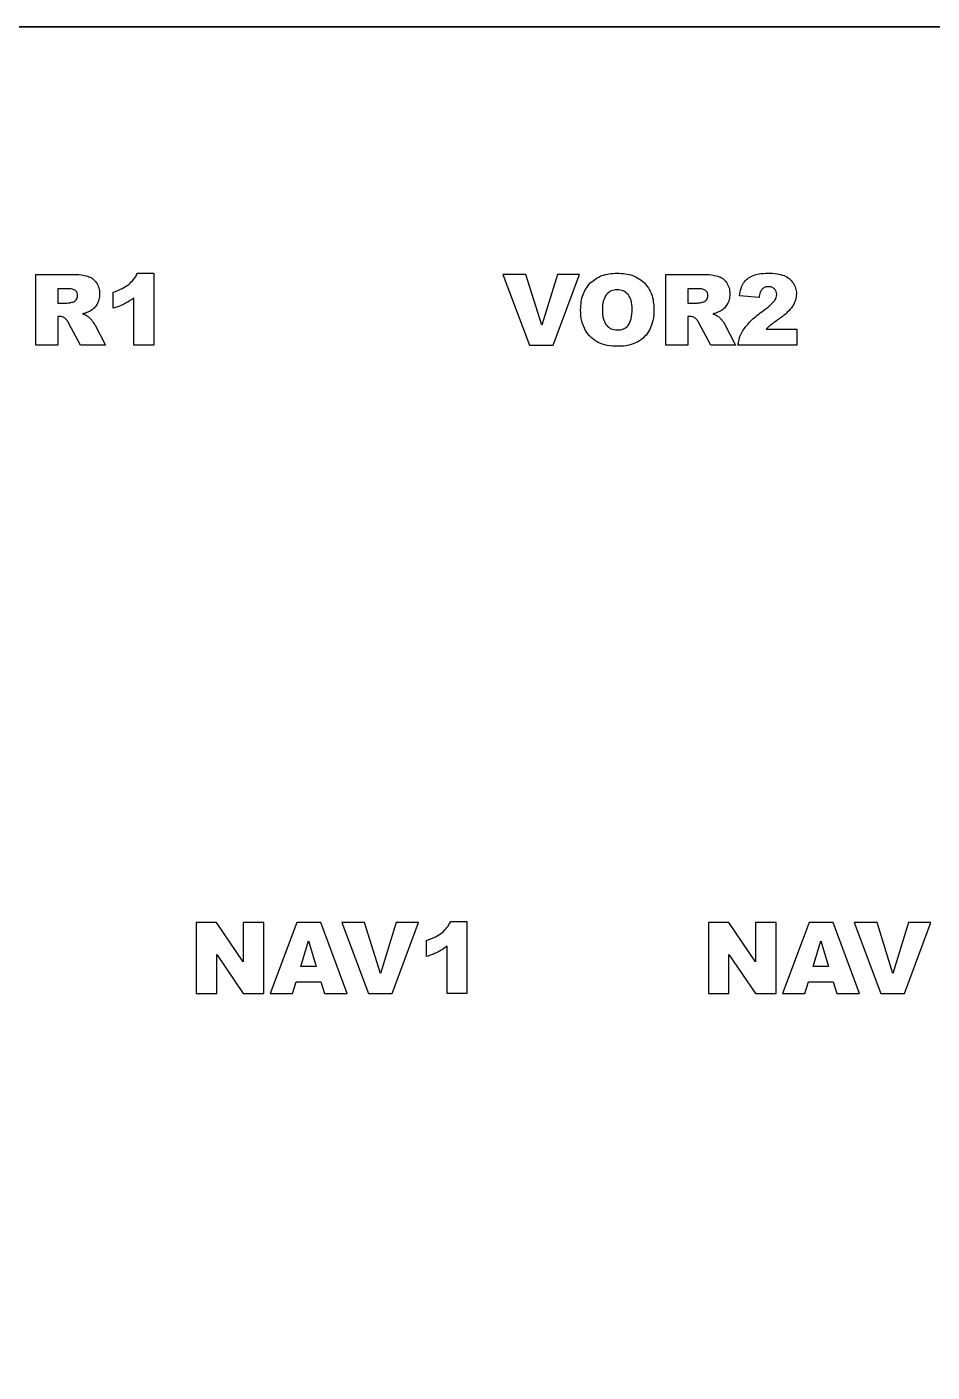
# Model space of a CAD drawing. Header units: millimetres. Extents: x 0 to 125, y 0 to 232.
# Drawn here: x 49.8 to 88.2, y 174.4 to 231.5 of the extents above; entities that cross this region are included whole.
import ezdxf

# ---------------------------------------------------------------- set-up
doc = ezdxf.new("R2010")
doc.units = ezdxf.units.MM
doc.layers.get('0').update_dxf_attribs({"linetype": 'CONTINUOUS'})

msp = doc.modelspace()

# ---------------------------------------------------------------- linework, layer by layer
for p, q in [((125.38, 231.5), (0, 231.5)), ((50.147, 218), (50.147, 221)), ((50.147, 221), (51.692, 221)), ((54.458, 221.051), (55.148, 221.051)), ((55.148, 221.051), (55.148, 218)), ((76.871, 218), (76.871, 221)), ((76.871, 221), (78.416, 221)), ((51.485, 220.394), (51.078, 220.394)), ((51.078, 220.394), (51.078, 219.784)), ((78.21, 220.394), (77.803, 220.394)), ((77.803, 220.394), (77.803, 219.784)), ((51.078, 219.784), (51.469, 219.784)), ((53.429, 219.563), (53.429, 220.247)), ((54.305, 218), (54.305, 219.999)), ((77.803, 219.784), (78.193, 219.784)), ((80.819, 220.026), (79.984, 220.093)), ((51.16, 219.218), (51.078, 219.218)), ((51.078, 219.218), (51.078, 218)), ((77.884, 219.218), (77.803, 219.218)), ((77.803, 219.218), (77.803, 218)), ((52.05, 218), (51.555, 218.917)), ((52.649, 218.869), (53.098, 218)), ((78.775, 218), (78.279, 218.917)), ((79.373, 218.869), (79.822, 218)), ((81.122, 218.679), (82.423, 218.679)), ((82.423, 218.679), (82.423, 218)), ((51.078, 218), (50.147, 218)), ((53.098, 218), (52.05, 218)), ((55.148, 218), (54.305, 218)), ((77.803, 218), (76.871, 218)), ((79.822, 218), (78.775, 218)), ((82.423, 218), (79.923, 218)), ((67.744, 193.551), (68.433, 193.551)), ((68.433, 193.551), (68.433, 190.5)), ((66.714, 192.063), (66.714, 192.747)), ((67.59, 190.5), (67.59, 192.499)), ((68.433, 190.5), (67.59, 190.5))]:
    msp.add_line(p, q)
for points in [[(0, 0), (0, 231.5), (125.38, 231.5), (125.38, 0)], [(125.38, 231.5), (0, 231.5), (0, 0), (125.38, 0)], [(70.926, 221), (69.957, 221), (71.09, 218), (72.094, 218), (73.208, 221), (72.268, 221), (71.601, 218.841)], [(57.812, 193.5), (56.947, 193.5), (56.947, 190.5), (57.819, 190.5), (57.819, 192.147), (58.942, 190.5), (59.816, 190.5), (59.816, 193.5), (58.942, 193.5), (58.942, 191.84)], [(61.183, 190.995), (62.235, 190.995), (62.385, 190.5), (63.356, 190.5), (62.229, 193.5), (61.218, 193.5), (60.09, 190.5), (61.037, 190.5)], [(64.094, 193.5), (63.125, 193.5), (64.258, 190.5), (65.263, 190.5), (66.377, 193.5), (65.436, 193.5), (64.769, 191.341)], [(79.537, 193.5), (78.672, 193.5), (78.672, 190.5), (79.543, 190.5), (79.543, 192.147), (80.667, 190.5), (81.541, 190.5), (81.541, 193.5), (80.667, 193.5), (80.667, 191.84)], [(82.908, 190.995), (83.96, 190.995), (84.11, 190.5), (85.081, 190.5), (83.954, 193.5), (82.942, 193.5), (81.815, 190.5), (82.761, 190.5)], [(85.819, 193.5), (84.85, 193.5), (85.983, 190.5), (86.987, 190.5), (88.101, 193.5), (87.16, 193.5), (86.494, 191.341)], [(61.712, 192.722), (62.043, 191.644), (61.384, 191.644)], [(83.437, 192.722), (83.768, 191.644), (83.109, 191.644)]]:
    msp.add_lwpolyline(points, close=True)
for points, knots in [([(51.692, 221), (51.819, 220.999), (52.041, 220.998), (52.256, 220.948), (52.349, 220.926)], [0, 0, 0, 0, 0.0379541, 0.06627782, 0.06627782, 0.06627782, 0.06627782]), ([(52.349, 220.926), (52.421, 220.896), (52.566, 220.836), (52.665, 220.714), (52.715, 220.653)], [0, 0, 0, 0, 0.02305197, 0.04633594, 0.04633594, 0.04633594, 0.04633594]), ([(54.09, 220.576), (54.164, 220.645), (54.314, 220.782), (54.41, 220.961), (54.458, 221.051)], [0, 0, 0, 0, 0.0300277, 0.06047365, 0.06047365, 0.06047365, 0.06047365]), ([(73.661, 220.642), (73.818, 220.761), (74.153, 221.016), (74.576, 221.039), (74.801, 221.051)], [0, 0, 0, 0, 0.0577866, 0.1236105, 0.1236105, 0.1236105, 0.1236105]), ([(74.801, 221.051), (75.03, 221.04), (75.456, 221.02), (75.797, 220.766), (75.955, 220.649)], [0, 0, 0, 0, 0.0670607, 0.1246944, 0.1246944, 0.1246944, 0.1246944]), ([(78.416, 221), (78.543, 220.999), (78.765, 220.998), (78.981, 220.948), (79.073, 220.926)], [0, 0, 0, 0, 0.03795398, 0.06627782, 0.06627782, 0.06627782, 0.06627782]), ([(79.073, 220.926), (79.146, 220.896), (79.291, 220.836), (79.39, 220.714), (79.44, 220.653)], [0, 0, 0, 0, 0.02305197, 0.04633594, 0.04633594, 0.04633594, 0.04633594]), ([(80.164, 220.643), (80.213, 220.705), (80.314, 220.833), (80.459, 220.908), (80.533, 220.946)], [0, 0, 0, 0, 0.02352533, 0.04827208, 0.04827208, 0.04827208, 0.04827208]), ([(80.533, 220.946), (80.627, 220.976), (80.841, 221.046), (81.067, 221.049), (81.193, 221.051)], [0, 0, 0, 0, 0.02949796, 0.06716689, 0.06716689, 0.06716689, 0.06716689]), ([(81.193, 221.051), (81.325, 221.05), (81.558, 221.047), (81.781, 220.98), (81.878, 220.951)], [0, 0, 0, 0, 0.03919175, 0.06948027, 0.06948027, 0.06948027, 0.06948027]), ([(81.878, 220.951), (81.955, 220.913), (82.106, 220.84), (82.211, 220.708), (82.263, 220.643)], [0, 0, 0, 0, 0.02527525, 0.04984181, 0.04984181, 0.04984181, 0.04984181]), ([(51.831, 220.317), (51.787, 220.339), (51.68, 220.395), (51.558, 220.394), (51.485, 220.394)], [0, 0, 0, 0, 0.0144771, 0.03589907, 0.03589907, 0.03589907, 0.03589907]), ([(51.923, 220.093), (51.92, 220.138), (51.914, 220.223), (51.858, 220.287), (51.831, 220.317)], [0, 0, 0, 0, 0.01304584, 0.02476239, 0.02476239, 0.02476239, 0.02476239]), ([(52.715, 220.653), (52.755, 220.581), (52.84, 220.43), (52.849, 220.257), (52.854, 220.167)], [0, 0, 0, 0, 0.0244644, 0.05116707, 0.05116707, 0.05116707, 0.05116707]), ([(53.429, 220.247), (53.558, 220.291), (53.793, 220.372), (53.998, 220.513), (54.09, 220.576)], [0, 0, 0, 0, 0.04070797, 0.07416219, 0.07416219, 0.07416219, 0.07416219]), ([(73.251, 219.498), (73.263, 219.724), (73.286, 220.148), (73.541, 220.485), (73.661, 220.642)], [0, 0, 0, 0, 0.0661273, 0.1240005, 0.1240005, 0.1240005, 0.1240005]), ([(74.798, 220.349), (74.71, 220.342), (74.537, 220.327), (74.41, 220.209), (74.348, 220.151)], [0, 0, 0, 0, 0.02575544, 0.05048608, 0.05048608, 0.05048608, 0.05048608]), ([(75.262, 220.154), (75.198, 220.211), (75.067, 220.329), (74.89, 220.342), (74.798, 220.349)], [0, 0, 0, 0, 0.02490189, 0.05157252, 0.05157252, 0.05157252, 0.05157252]), ([(75.955, 220.649), (76.073, 220.494), (76.326, 220.163), (76.348, 219.745), (76.36, 219.523)], [0, 0, 0, 0, 0.0570385, 0.1222148, 0.1222148, 0.1222148, 0.1222148]), ([(78.556, 220.317), (78.512, 220.339), (78.405, 220.395), (78.283, 220.394), (78.21, 220.394)], [0, 0, 0, 0, 0.0144771, 0.03589907, 0.03589907, 0.03589907, 0.03589907]), ([(78.648, 220.093), (78.645, 220.138), (78.639, 220.223), (78.582, 220.287), (78.556, 220.317)], [0, 0, 0, 0, 0.01304585, 0.02476236, 0.02476236, 0.02476236, 0.02476236]), ([(79.44, 220.653), (79.48, 220.581), (79.565, 220.43), (79.574, 220.257), (79.579, 220.167)], [0, 0, 0, 0, 0.02446435, 0.05116704, 0.05116704, 0.05116704, 0.05116704]), ([(79.984, 220.093), (80.001, 220.2), (80.032, 220.393), (80.123, 220.566), (80.164, 220.643)], [0, 0, 0, 0, 0.03209843, 0.05816667, 0.05816667, 0.05816667, 0.05816667]), ([(80.955, 220.38), (80.923, 220.335), (80.849, 220.229), (80.83, 220.1), (80.819, 220.026)], [0, 0, 0, 0, 0.01624523, 0.03838861, 0.03838861, 0.03838861, 0.03838861]), ([(81.216, 220.48), (81.166, 220.477), (81.068, 220.47), (80.992, 220.409), (80.955, 220.38)], [0, 0, 0, 0, 0.01471888, 0.02853302, 0.02853302, 0.02853302, 0.02853302]), ([(81.471, 220.383), (81.434, 220.411), (81.359, 220.469), (81.264, 220.477), (81.216, 220.48)], [0, 0, 0, 0, 0.01356055, 0.02781258, 0.02781258, 0.02781258, 0.02781258]), ([(81.572, 220.149), (81.568, 220.193), (81.559, 220.282), (81.5, 220.349), (81.471, 220.383)], [0, 0, 0, 0, 0.01296295, 0.02610036, 0.02610036, 0.02610036, 0.02610036]), ([(82.263, 220.643), (82.304, 220.571), (82.386, 220.427), (82.397, 220.261), (82.403, 220.177)], [0, 0, 0, 0, 0.02440485, 0.04918491, 0.04918491, 0.04918491, 0.04918491]), ([(51.469, 219.784), (51.5, 219.787), (51.583, 219.795), (51.664, 219.814), (51.714, 219.825)], [0, 0, 0, 0, 0.00936713, 0.02491864, 0.02491864, 0.02491864, 0.02491864]), ([(51.714, 219.825), (51.744, 219.834), (51.803, 219.851), (51.844, 219.897), (51.865, 219.92)], [0, 0, 0, 0, 0.00898262, 0.01805246, 0.01805246, 0.01805246, 0.01805246]), ([(51.865, 219.92), (51.882, 219.946), (51.916, 219.999), (51.921, 220.062), (51.923, 220.093)], [0, 0, 0, 0, 0.00923588, 0.01860985, 0.01860985, 0.01860985, 0.01860985]), ([(52.748, 219.736), (52.708, 219.679), (52.63, 219.562), (52.513, 219.483), (52.455, 219.443)], [0, 0, 0, 0, 0.02070541, 0.04179898, 0.04179898, 0.04179898, 0.04179898]), ([(52.854, 220.167), (52.85, 220.088), (52.844, 219.937), (52.779, 219.801), (52.748, 219.736)], [0, 0, 0, 0, 0.02340395, 0.04477621, 0.04477621, 0.04477621, 0.04477621]), ([(53.909, 219.748), (53.838, 219.715), (53.682, 219.643), (53.518, 219.591), (53.429, 219.563)], [0, 0, 0, 0, 0.02352886, 0.05144477, 0.05144477, 0.05144477, 0.05144477]), ([(54.305, 219.999), (54.239, 219.951), (54.113, 219.858), (53.975, 219.783), (53.909, 219.748)], [0, 0, 0, 0, 0.02456033, 0.04696966, 0.04696966, 0.04696966, 0.04696966]), ([(74.348, 220.151), (74.299, 220.065), (74.183, 219.863), (74.18, 219.629), (74.178, 219.494)], [0, 0, 0, 0, 0.02926518, 0.06883541, 0.06883541, 0.06883541, 0.06883541]), ([(75.433, 219.535), (75.43, 219.661), (75.426, 219.883), (75.312, 220.072), (75.262, 220.154)], [0, 0, 0, 0, 0.03690395, 0.06521755, 0.06521755, 0.06521755, 0.06521755]), ([(78.193, 219.784), (78.225, 219.787), (78.307, 219.795), (78.388, 219.814), (78.439, 219.825)], [0, 0, 0, 0, 0.00936713, 0.02491864, 0.02491864, 0.02491864, 0.02491864]), ([(78.439, 219.825), (78.468, 219.834), (78.527, 219.851), (78.569, 219.897), (78.589, 219.92)], [0, 0, 0, 0, 0.00898262, 0.01805246, 0.01805246, 0.01805246, 0.01805246]), ([(78.589, 219.92), (78.606, 219.946), (78.641, 219.999), (78.645, 220.062), (78.648, 220.093)], [0, 0, 0, 0, 0.00923588, 0.01860985, 0.01860985, 0.01860985, 0.01860985]), ([(79.472, 219.736), (79.433, 219.679), (79.354, 219.562), (79.238, 219.483), (79.18, 219.443)], [0, 0, 0, 0, 0.02070533, 0.04179891, 0.04179891, 0.04179891, 0.04179891]), ([(79.579, 220.167), (79.575, 220.088), (79.568, 219.937), (79.503, 219.801), (79.472, 219.736)], [0, 0, 0, 0, 0.02340395, 0.04477625, 0.04477625, 0.04477625, 0.04477625]), ([(81.001, 219.467), (81.105, 219.543), (81.273, 219.667), (81.415, 219.821), (81.47, 219.881)], [0, 0, 0, 0, 0.038407, 0.06261148, 0.06261148, 0.06261148, 0.06261148]), ([(81.47, 219.881), (81.499, 219.925), (81.554, 220.007), (81.566, 220.104), (81.572, 220.149)], [0, 0, 0, 0, 0.01575696, 0.02905105, 0.02905105, 0.02905105, 0.02905105]), ([(82.403, 220.177), (82.396, 220.086), (82.381, 219.9), (82.289, 219.737), (82.242, 219.653)], [0, 0, 0, 0, 0.02710682, 0.05538191, 0.05538191, 0.05538191, 0.05538191]), ([(51.387, 219.148), (51.352, 219.168), (51.282, 219.209), (51.201, 219.215), (51.16, 219.218)], [0, 0, 0, 0, 0.01189777, 0.02404544, 0.02404544, 0.02404544, 0.02404544]), ([(51.555, 218.917), (51.528, 218.968), (51.483, 219.053), (51.414, 219.121), (51.387, 219.148)], [0, 0, 0, 0, 0.01717056, 0.02871731, 0.02871731, 0.02871731, 0.02871731]), ([(52.455, 219.443), (52.408, 219.419), (52.305, 219.367), (52.192, 219.339), (52.129, 219.324)], [0, 0, 0, 0, 0.01552543, 0.03475594, 0.03475594, 0.03475594, 0.03475594]), ([(52.129, 219.324), (52.178, 219.307), (52.262, 219.279), (52.338, 219.233), (52.371, 219.213)], [0, 0, 0, 0, 0.01534567, 0.02661269, 0.02661269, 0.02661269, 0.02661269]), ([(52.371, 219.213), (52.392, 219.195), (52.446, 219.147), (52.491, 219.09), (52.519, 219.056)], [0, 0, 0, 0, 0.00852678, 0.0216814, 0.0216814, 0.0216814, 0.0216814]), ([(73.458, 218.622), (73.398, 218.751), (73.269, 219.028), (73.257, 219.335), (73.251, 219.498)], [0, 0, 0, 0, 0.0423331, 0.0908017, 0.0908017, 0.0908017, 0.0908017]), ([(74.178, 219.494), (74.18, 219.36), (74.183, 219.127), (74.298, 218.927), (74.347, 218.841)], [0, 0, 0, 0, 0.0392623, 0.06840201, 0.06840201, 0.06840201, 0.06840201]), ([(75.269, 218.837), (75.317, 218.926), (75.432, 219.142), (75.432, 219.389), (75.433, 219.535)], [0, 0, 0, 0, 0.02981165, 0.07262369, 0.07262369, 0.07262369, 0.07262369]), ([(76.36, 219.523), (76.355, 219.361), (76.347, 219.062), (76.234, 218.786), (76.183, 218.66)], [0, 0, 0, 0, 0.04806397, 0.08868971, 0.08868971, 0.08868971, 0.08868971]), ([(78.112, 219.148), (78.077, 219.168), (78.007, 219.209), (77.925, 219.215), (77.884, 219.218)], [0, 0, 0, 0, 0.01189777, 0.02404544, 0.02404544, 0.02404544, 0.02404544]), ([(78.279, 218.917), (78.252, 218.968), (78.208, 219.053), (78.139, 219.121), (78.112, 219.148)], [0, 0, 0, 0, 0.01717053, 0.02871732, 0.02871732, 0.02871732, 0.02871732]), ([(79.18, 219.443), (79.133, 219.419), (79.03, 219.367), (78.917, 219.339), (78.854, 219.324)], [0, 0, 0, 0, 0.01552543, 0.034756, 0.034756, 0.034756, 0.034756]), ([(78.854, 219.324), (78.903, 219.307), (78.987, 219.279), (79.063, 219.233), (79.095, 219.213)], [0, 0, 0, 0, 0.01534561, 0.02661274, 0.02661274, 0.02661274, 0.02661274]), ([(79.095, 219.213), (79.117, 219.195), (79.171, 219.147), (79.216, 219.09), (79.244, 219.056)], [0, 0, 0, 0, 0.00852687, 0.02168133, 0.02168133, 0.02168133, 0.02168133]), ([(80.184, 218.697), (80.284, 218.819), (80.524, 219.11), (80.826, 219.336), (81.001, 219.467)], [0, 0, 0, 0, 0.0474124, 0.1126911, 0.1126911, 0.1126911, 0.1126911]), ([(82.242, 219.653), (82.17, 219.563), (82.002, 219.352), (81.783, 219.195), (81.658, 219.105)], [0, 0, 0, 0, 0.03462078, 0.08046221, 0.08046221, 0.08046221, 0.08046221]), ([(52.519, 219.056), (52.547, 219.021), (52.594, 218.962), (52.633, 218.896), (52.649, 218.869)], [0, 0, 0, 0, 0.01342392, 0.0227423, 0.0227423, 0.0227423, 0.0227423]), ([(73.997, 218.111), (73.891, 218.174), (73.673, 218.303), (73.531, 218.514), (73.458, 218.622)], [0, 0, 0, 0, 0.03663528, 0.07516342, 0.07516342, 0.07516342, 0.07516342]), ([(74.347, 218.841), (74.41, 218.783), (74.54, 218.664), (74.716, 218.65), (74.807, 218.643)], [0, 0, 0, 0, 0.02487383, 0.05135755, 0.05135755, 0.05135755, 0.05135755]), ([(74.807, 218.643), (74.899, 218.649), (75.076, 218.661), (75.207, 218.78), (75.269, 218.837)], [0, 0, 0, 0, 0.02694269, 0.05148976, 0.05148976, 0.05148976, 0.05148976]), ([(76.183, 218.66), (76.117, 218.554), (75.985, 218.341), (75.776, 218.205), (75.671, 218.136)], [0, 0, 0, 0, 0.03693263, 0.07402423, 0.07402423, 0.07402423, 0.07402423]), ([(79.244, 219.056), (79.272, 219.021), (79.319, 218.962), (79.358, 218.896), (79.373, 218.869)], [0, 0, 0, 0, 0.01342399, 0.02274237, 0.02274237, 0.02274237, 0.02274237]), ([(79.923, 218), (79.945, 218.122), (79.989, 218.37), (80.118, 218.587), (80.184, 218.697)], [0, 0, 0, 0, 0.03697097, 0.07494231, 0.07494231, 0.07494231, 0.07494231]), ([(81.321, 218.862), (81.29, 218.835), (81.222, 218.777), (81.157, 218.714), (81.122, 218.679)], [0, 0, 0, 0, 0.01223881, 0.02702126, 0.02702126, 0.02702126, 0.02702126]), ([(81.658, 219.105), (81.587, 219.056), (81.473, 218.978), (81.363, 218.894), (81.321, 218.862)], [0, 0, 0, 0, 0.02568349, 0.04155324, 0.04155324, 0.04155324, 0.04155324]), ([(74.837, 217.949), (74.681, 217.953), (74.392, 217.961), (74.121, 218.063), (73.997, 218.111)], [0, 0, 0, 0, 0.04655201, 0.08608514, 0.08608514, 0.08608514, 0.08608514]), ([(75.671, 218.136), (75.548, 218.082), (75.283, 217.964), (74.992, 217.954), (74.837, 217.949)], [0, 0, 0, 0, 0.04011516, 0.08616713, 0.08616713, 0.08616713, 0.08616713]), ([(67.375, 193.076), (67.45, 193.145), (67.599, 193.282), (67.695, 193.461), (67.744, 193.551)], [0, 0, 0, 0, 0.03002762, 0.06047363, 0.06047363, 0.06047363, 0.06047363]), ([(66.714, 192.747), (66.843, 192.791), (67.079, 192.872), (67.283, 193.013), (67.375, 193.076)], [0, 0, 0, 0, 0.04070786, 0.07416218, 0.07416218, 0.07416218, 0.07416218]), ([(67.59, 192.499), (67.524, 192.451), (67.398, 192.358), (67.26, 192.283), (67.194, 192.248)], [0, 0, 0, 0, 0.02456024, 0.04696956, 0.04696956, 0.04696956, 0.04696956]), ([(67.194, 192.248), (67.123, 192.215), (66.967, 192.143), (66.803, 192.091), (66.714, 192.063)], [0, 0, 0, 0, 0.02352888, 0.05144477, 0.05144477, 0.05144477, 0.05144477])]:
    msp.add_open_spline(points, degree=3, knots=knots)

doc.saveas('drawing.dxf')
